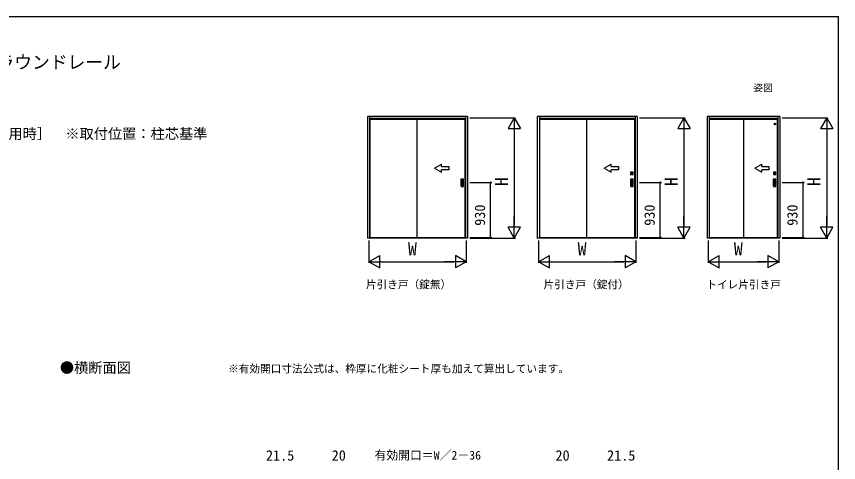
# Model space of a CAD drawing. Units: millimetres, scale not verified. Extents: x -525 to 525, y -783 to 779.
# Drawn here: x -169 to 525, y 370 to 747 of the extents above; entities that cross this region are included whole.
import ezdxf
from ezdxf.enums import TextEntityAlignment as Align

# ---------------------------------------------------------------- set-up
doc = ezdxf.new("R2010")
doc.units = ezdxf.units.MM
doc.header["$LTSCALE"] = 4
for name, color, linetype in [('0-2_USER1', 3, 'Continuous'), ('0-7_YKK_A1', 4, 'Continuous'), ('0-8_YKK_D', 6, 'Continuous'), ('0-9_YKK_ZWAK', 7, 'Continuous')]:
    doc.layers.add(name, color=color, linetype=linetype)
doc.styles.add('ＭＳ ゴシック', font='')
doc.styles.get('ＭＳ ゴシック').set_extended_font_data('MS Gothic')

msp = doc.modelspace()

# ---------------------------------------------------------------- linework, layer by layer
at = {"layer": '0-7_YKK_A1'}
for p, q in [((211.698, 662.1), (127.4, 662.1)), ((127.4, 662.1), (127.4, 559.375)), ((127.402, 661.025), (127.777, 661.025)), ((129.1, 662.1), (129.1, 559.375)), ((210, 660.4), (129.1, 660.4)), ((129.475, 660.4), (129.475, 659.525)), ((129.475, 659.825), (209.625, 659.825)), ((129.475, 659.675), (209.625, 659.675)), ((209.625, 660.4), (209.625, 659.525)), ((210, 662.1), (210, 559.375)), ((211.698, 661.025), (211.323, 661.025)), ((211.7, 662.1), (211.7, 559.375)), ((355, 662.1), (270.7, 662.1)), ((270.7, 662.1), (270.7, 559.375)), ((270.702, 661.025), (271.077, 661.025)), ((272.4, 662.1), (272.4, 559.375)), ((353.3, 660.4), (272.4, 660.4)), ((272.775, 660.4), (272.775, 659.525)), ((272.775, 659.825), (352.925, 659.825)), ((272.775, 659.675), (352.925, 659.675)), ((352.925, 660.4), (352.925, 659.525)), ((353.3, 662.1), (353.3, 559.375)), ((354.998, 661.025), (354.623, 661.025)), ((355, 662.1), (355, 559.375)), ((475.6, 662.1), (414, 662.1)), ((414, 662.1), (414, 559.375)), ((414.002, 661.025), (414.377, 661.025)), ((415.7, 662.1), (415.7, 559.375)), ((473.9, 660.4), (415.7, 660.4)), ((416.075, 660.4), (416.075, 659.525)), ((416.075, 659.825), (473.525, 659.825)), ((416.075, 659.675), (473.525, 659.675)), ((473.525, 660.4), (473.525, 659.525)), ((473.9, 662.1), (473.9, 559.375)), ((475.598, 661.025), (475.223, 661.025)), ((475.6, 662.1), (475.6, 559.375)), ((129.475, 559.575), (129.475, 659.525)), ((209.625, 559.575), (209.625, 659.525)), ((272.775, 559.575), (272.775, 659.525)), ((352.925, 559.575), (352.925, 659.525)), ((416.075, 559.575), (416.075, 659.525)), ((473.525, 559.575), (473.525, 659.525)), ((183.851, 618.461), (189.851, 621.925)), ((183.851, 618.461), (189.851, 614.997)), ((189.851, 619.961), (189.851, 621.925)), ((327.151, 618.461), (333.151, 621.925)), ((327.151, 618.461), (333.151, 614.997)), ((333.151, 619.961), (333.151, 621.925)), ((454.3, 618.461), (460.3, 621.925)), ((454.3, 618.461), (460.3, 614.997)), ((460.3, 619.961), (460.3, 621.925)), ((189.851, 614.997), (189.851, 616.961)), ((333.151, 614.997), (333.151, 616.961)), ((349.5, 615.15), (349.5, 613.1)), ((351.575, 615.175), (349.525, 615.175)), ((349.525, 613.075), (351.575, 613.075)), ((349.762, 613.363), (349.762, 614.888)), ((349.767, 613.368), (349.767, 614.883)), ((349.787, 614.913), (351.312, 614.913)), ((351.312, 613.338), (349.787, 613.338)), ((349.792, 614.908), (351.307, 614.908)), ((350.4, 613.343), (349.792, 613.343)), ((349.882, 614.23), (349.882, 614.02)), ((350.19, 614.23), (349.882, 614.23)), ((349.882, 614.02), (349.92, 614.058)), ((350.19, 614.02), (349.882, 614.02)), ((349.92, 614.193), (350.181, 614.193)), ((350.181, 614.058), (349.92, 614.058)), ((350.4, 613.355), (350.4, 613.343)), ((350.7, 613.355), (350.4, 613.355)), ((350.487, 613.913), (350.487, 614.338)), ((350.612, 614.338), (350.612, 613.913)), ((350.7, 613.343), (350.7, 613.355)), ((351.307, 613.343), (350.7, 613.343)), ((350.91, 614.23), (351.217, 614.23)), ((350.91, 614.02), (351.217, 614.02)), ((351.18, 614.193), (350.919, 614.193)), ((350.919, 614.058), (351.18, 614.058)), ((351.217, 614.02), (351.18, 614.058)), ((351.217, 614.23), (351.217, 614.02)), ((351.332, 614.883), (351.332, 613.368)), ((351.337, 614.888), (351.337, 613.363)), ((351.6, 613.1), (351.6, 615.15)), ((460.3, 614.997), (460.3, 616.961)), ((470.1, 615.15), (470.1, 613.1)), ((472.175, 615.175), (470.125, 615.175)), ((470.125, 613.075), (472.175, 613.075)), ((470.362, 613.363), (470.362, 614.888)), ((470.367, 613.368), (470.367, 614.883)), ((470.387, 614.913), (471.912, 614.913)), ((471.912, 613.338), (470.387, 613.338)), ((470.392, 614.908), (471.907, 614.908)), ((471, 613.343), (470.392, 613.343)), ((470.482, 614.23), (470.482, 614.02)), ((470.79, 614.23), (470.482, 614.23)), ((470.482, 614.02), (470.52, 614.058)), ((470.79, 614.02), (470.482, 614.02)), ((470.52, 614.193), (470.781, 614.193)), ((470.781, 614.058), (470.52, 614.058)), ((471, 613.355), (471, 613.343)), ((471.3, 613.355), (471, 613.355)), ((471.087, 613.913), (471.087, 614.338)), ((471.212, 614.338), (471.212, 613.913)), ((471.3, 613.343), (471.3, 613.355)), ((471.907, 613.343), (471.3, 613.343)), ((471.51, 614.23), (471.817, 614.23)), ((471.51, 614.02), (471.817, 614.02)), ((471.78, 614.193), (471.519, 614.193)), ((471.519, 614.058), (471.78, 614.058)), ((471.817, 614.02), (471.78, 614.058)), ((471.817, 614.23), (471.817, 614.02)), ((471.932, 614.883), (471.932, 613.368)), ((471.937, 614.888), (471.937, 613.363)), ((472.2, 613.1), (472.2, 615.15)), ((206.25, 603.075), (206.25, 609.475)), ((206.3, 609.525), (208.3, 609.525)), ((206.55, 608.975), (206.55, 603.575)), ((208, 609.025), (206.6, 609.025)), ((208.05, 603.575), (208.05, 608.975)), ((208.35, 603.075), (208.35, 609.475)), ((349.55, 603.075), (349.55, 609.475)), ((349.6, 609.525), (351.6, 609.525)), ((349.85, 608.975), (349.85, 603.575)), ((351.3, 609.025), (349.9, 609.025)), ((351.35, 603.575), (351.35, 608.975)), ((351.65, 603.075), (351.65, 609.475)), ((470.15, 603.075), (470.15, 609.475)), ((470.2, 609.525), (472.2, 609.525)), ((470.45, 608.975), (470.45, 603.575)), ((471.9, 609.025), (470.5, 609.025)), ((471.95, 603.575), (471.95, 608.975)), ((472.25, 603.075), (472.25, 609.475)), ((206.3, 603.025), (208.3, 603.025)), ((206.6, 603.525), (208, 603.525)), ((349.6, 603.025), (351.6, 603.025)), ((349.9, 603.525), (351.3, 603.525)), ((470.2, 603.025), (472.2, 603.025)), ((470.5, 603.525), (471.9, 603.525)), ((211.698, 559.375), (127.4, 559.375)), ((128.475, 559.75), (128.475, 559.375)), ((129.475, 559.375), (129.475, 559.575)), ((209.625, 559.575), (129.475, 559.575)), ((209.625, 559.375), (209.625, 559.575)), ((210.625, 559.75), (210.625, 559.375)), ((355, 559.375), (270.7, 559.375)), ((271.775, 559.75), (271.775, 559.375)), ((272.775, 559.375), (272.775, 559.575)), ((352.925, 559.575), (272.775, 559.575)), ((352.925, 559.375), (352.925, 559.575)), ((353.925, 559.75), (353.925, 559.375)), ((475.6, 559.375), (414, 559.375)), ((415.075, 559.75), (415.075, 559.375)), ((416.075, 559.375), (416.075, 559.575)), ((473.525, 559.575), (416.075, 559.575)), ((473.525, 559.375), (473.525, 559.575)), ((474.525, 559.75), (474.525, 559.375))]:
    msp.add_line(p, q, dxfattribs=at)
for points in [[(168.8, 659.825), (168.8, 559.775), (209.625, 559.775)], [(312.1, 659.675), (312.1, 559.775), (352.925, 559.775)], [(444.8, 659.675), (444.8, 559.775), (473.525, 559.775)], [(189.851, 619.961), (195.851, 619.961), (195.851, 616.961), (189.851, 616.961)], [(333.151, 619.961), (339.151, 619.961), (339.151, 616.961), (333.151, 616.961)], [(460.3, 619.961), (466.3, 619.961), (466.3, 616.961), (460.3, 616.961)], [(349.92, 614.058), (349.92, 614.193), (349.882, 614.23)], [(351.18, 614.058), (351.18, 614.193), (351.217, 614.23)], [(470.52, 614.058), (470.52, 614.193), (470.482, 614.23)], [(471.78, 614.058), (471.78, 614.193), (471.817, 614.23)]]:
    msp.add_lwpolyline(points, dxfattribs=at)
for centre, radius in [((471.45, 655.725), 0.75), ((350.55, 614.125), 0.362), ((350.55, 614.125), 0.3), ((350.55, 614.125), 0.295), ((471.15, 614.125), 0.362), ((471.15, 614.125), 0.3), ((471.15, 614.125), 0.295)]:
    msp.add_circle(centre, radius, dxfattribs=at)
for centre, radius, start, end in [((349.525, 615.15), 0.025, 90, 180), ((349.525, 613.1), 0.025, 180, 270), ((349.787, 614.888), 0.025, 90, 180), ((349.787, 613.363), 0.025, 180, 270), ((349.792, 614.883), 0.025, 90, 180), ((349.792, 613.368), 0.025, 180, 270), ((350.55, 614.125), 0.375, 163.7398, 196.2602), ((350.55, 614.338), 0.0625, 90, 180), ((350.55, 613.913), 0.0625, 180, 270), ((350.55, 614.338), 0.0625, 0, 90), ((350.55, 613.913), 0.0625, 270, 0), ((350.55, 614.125), 0.375, 343.7398, 16.2602), ((351.307, 614.883), 0.025, 0, 90), ((351.307, 613.368), 0.025, 270, 0), ((351.312, 614.888), 0.025, 0, 90), ((351.312, 613.363), 0.025, 270, 0), ((351.575, 615.15), 0.025, 0, 90), ((351.575, 613.1), 0.025, 270, 0), ((470.125, 615.15), 0.025, 90, 180), ((470.125, 613.1), 0.025, 180, 270), ((470.387, 614.888), 0.025, 90, 180), ((470.387, 613.363), 0.025, 180, 270), ((470.392, 614.883), 0.025, 90, 180), ((470.392, 613.368), 0.025, 180, 270), ((471.15, 614.125), 0.375, 163.7398, 196.2602), ((471.15, 614.338), 0.0625, 90, 180), ((471.15, 613.913), 0.0625, 180, 270), ((471.15, 614.338), 0.0625, 0, 90), ((471.15, 613.913), 0.0625, 270, 0), ((471.15, 614.125), 0.375, 343.7398, 16.2602), ((471.907, 614.883), 0.025, 0, 90), ((471.907, 613.368), 0.025, 270, 0), ((471.912, 614.888), 0.025, 0, 90), ((471.912, 613.363), 0.025, 270, 0), ((472.175, 615.15), 0.025, 0, 90), ((472.175, 613.1), 0.025, 270, 0), ((206.3, 609.475), 0.05, 90, 180), ((206.6, 608.975), 0.05, 90, 180), ((208, 608.975), 0.05, 360, 90), ((208.3, 609.475), 0.05, 0, 90), ((349.6, 609.475), 0.05, 90, 180), ((349.9, 608.975), 0.05, 90, 180), ((351.3, 608.975), 0.05, 360, 90), ((351.6, 609.475), 0.05, 0, 90), ((470.2, 609.475), 0.05, 90, 180), ((470.5, 608.975), 0.05, 90, 180), ((471.9, 608.975), 0.05, 360, 90), ((472.2, 609.475), 0.05, 0, 90), ((206.3, 603.075), 0.05, 180, 270), ((206.6, 603.575), 0.05, 180, 270), ((208, 603.575), 0.05, 270, 360), ((208.3, 603.075), 0.05, 270, 0), ((349.6, 603.075), 0.05, 180, 270), ((349.9, 603.575), 0.05, 180, 270), ((351.3, 603.575), 0.05, 270, 360), ((351.6, 603.075), 0.05, 270, 0), ((470.2, 603.075), 0.05, 180, 270), ((470.5, 603.575), 0.05, 180, 270), ((471.9, 603.575), 0.05, 270, 360), ((472.2, 603.075), 0.05, 270, 0)]:
    msp.add_arc(centre, radius, start, end, dxfattribs=at)
at = {"layer": '0-8_YKK_D'}
for p, q in [((213.698, 661.025), (252.2, 661.025)), ((251.2, 661.025), (245.95, 651.932)), ((251.2, 661.025), (256.45, 651.932)), ((251.2, 661.025), (251.2, 642.838)), ((356.998, 661.025), (395.5, 661.025)), ((394.5, 661.025), (389.25, 651.932)), ((394.5, 661.025), (399.75, 651.932)), ((394.5, 661.025), (394.5, 642.838)), ((477.598, 661.025), (516.1, 661.025)), ((515.1, 661.025), (509.85, 651.932)), ((515.1, 661.025), (520.35, 651.932)), ((515.1, 661.025), (515.1, 642.838)), ((245.95, 651.932), (256.45, 651.932)), ((251.2, 650.525), (251.2, 569.875)), ((389.25, 651.932), (399.75, 651.932)), ((394.5, 650.525), (394.5, 569.875)), ((509.85, 651.932), (520.35, 651.932)), ((515.1, 650.525), (515.1, 569.875)), ((213.698, 606.275), (232.2, 606.275)), ((231.2, 559.775), (231.2, 606.275)), ((356.998, 606.275), (375.5, 606.275)), ((374.5, 559.775), (374.5, 606.275)), ((477.598, 606.275), (496.1, 606.275)), ((495.1, 559.775), (495.1, 606.275)), ((251.2, 559.375), (251.2, 577.562)), ((394.5, 559.375), (394.5, 577.562)), ((515.1, 559.375), (515.1, 577.562)), ((251.2, 559.375), (245.95, 568.468)), ((256.45, 568.468), (245.95, 568.468)), ((251.2, 559.375), (256.45, 568.468)), ((394.5, 559.375), (389.25, 568.468)), ((399.75, 568.468), (389.25, 568.468)), ((394.5, 559.375), (399.75, 568.468)), ((515.1, 559.375), (509.85, 568.468)), ((520.35, 568.468), (509.85, 568.468)), ((515.1, 559.375), (520.35, 568.468)), ((128.475, 557.375), (128.475, 538.375)), ((210.625, 557.375), (210.625, 538.375)), ((213.698, 559.775), (232.2, 559.775)), ((213.698, 559.375), (252.2, 559.375)), ((271.775, 557.375), (271.775, 538.375)), ((353.925, 557.375), (353.925, 538.375)), ((356.998, 559.775), (375.5, 559.775)), ((356.998, 559.375), (395.5, 559.375)), ((415.075, 557.375), (415.075, 538.375)), ((474.525, 557.375), (474.525, 538.375)), ((477.598, 559.775), (496.1, 559.775)), ((477.598, 559.375), (516.1, 559.375)), ((128.475, 539.375), (137.568, 544.625)), ((137.568, 534.125), (137.568, 544.625)), ((210.625, 539.375), (201.532, 544.625)), ((201.532, 544.625), (201.532, 534.125)), ((271.775, 539.375), (280.868, 544.625)), ((280.868, 534.125), (280.868, 544.625)), ((353.925, 539.375), (344.832, 544.625)), ((344.832, 544.625), (344.832, 534.125)), ((415.075, 539.375), (424.168, 544.625)), ((424.168, 534.125), (424.168, 544.625)), ((474.525, 539.375), (465.432, 544.625)), ((465.432, 544.625), (465.432, 534.125)), ((128.475, 539.375), (137.568, 534.125)), ((128.475, 539.375), (146.662, 539.375)), ((138.975, 539.375), (200.125, 539.375)), ((210.625, 539.375), (192.438, 539.375)), ((210.625, 539.375), (201.532, 534.125)), ((271.775, 539.375), (280.868, 534.125)), ((271.775, 539.375), (289.962, 539.375)), ((282.275, 539.375), (343.425, 539.375)), ((353.925, 539.375), (335.738, 539.375)), ((353.925, 539.375), (344.832, 534.125)), ((415.075, 539.375), (424.168, 534.125)), ((415.075, 539.375), (433.262, 539.375)), ((425.575, 539.375), (464.025, 539.375)), ((474.525, 539.375), (456.338, 539.375)), ((474.525, 539.375), (465.432, 534.125))]:
    msp.add_line(p, q, dxfattribs=at)
for centre in [(231.2, 606.275), (374.5, 606.275), (495.1, 606.275), (231.2, 559.775), (374.5, 559.775), (495.1, 559.775)]:
    msp.add_circle(centre, 0.637, dxfattribs=at)
at = {"layer": '0-9_YKK_ZWAK'}
msp.add_line((-524.9, 746.6), (525.1, 746.6), dxfattribs=at)
msp.add_lwpolyline([(-524.9, -783.4), (525.1, -783.4), (525.1, 746.6)], dxfattribs=at)

# ---------------------------------------------------------------- texts
at = {"layer": '0-2_USER1', "style": 'ＭＳ ゴシック'}
for s, height, p in [('■片引き戸・トイレ片引き戸\u30002×4納まり\u3000ラウンドレール', 11, (-486.053, 699.14)), ('姿図', 5.865, (453.1, 681.6)), ('［床先貼 埋込敷居（アルミ）使用時］  ※取付位置：柱芯基準', 8.798, (-349.9, 640.509)), ('片引き戸（錠無）', 6.598, (125.924, 514.878)), ('片引き戸（錠付）', 6.598, (275.924, 514.878)), ('トイレ片引き戸', 6.598, (413.464, 514.776)), ('●横断面図', 8.798, (-132.536, 442.785)), ('※有効開口寸法公式は、枠厚に化粧シート厚も加えて算出しています。', 6.598, (9.493, 443.725))]:
    msp.add_text(s, height=height, dxfattribs=at).set_placement(p, align=Align.BOTTOM_LEFT)
at = {"layer": '0-8_YKK_D', "style": 'ＭＳ ゴシック'}
for s, height, p in [('H', 11, (249.2, 603.211)), ('H', 11, (392.5, 603.211)), ('H', 11, (513.1, 603.211)), ('930', 8.798, (229.2, 569.764)), ('930', 8.798, (372.5, 569.764)), ('930', 8.798, (493.1, 569.764))]:
    msp.add_text(s, height=height, rotation=90, dxfattribs=at).set_placement(p, align=Align.BOTTOM_LEFT)
for s, height, p in [('W', 11, (161.453, 541.375)), ('W', 11, (304.753, 541.375)), ('W', 11, (436.703, 541.375)), ('21.5', 8.798, (41.509, 368.718)), ('20', 8.798, (97.036, 368.718)), ('有効開口＝W／2－36', 7.331, (133.184, 370.025)), ('20', 8.798, (286.036, 368.718)), ('21.5', 8.798, (329.564, 368.718))]:
    msp.add_text(s, height=height, dxfattribs=at).set_placement(p, align=Align.BOTTOM_LEFT)

doc.saveas('drawing.dxf')
